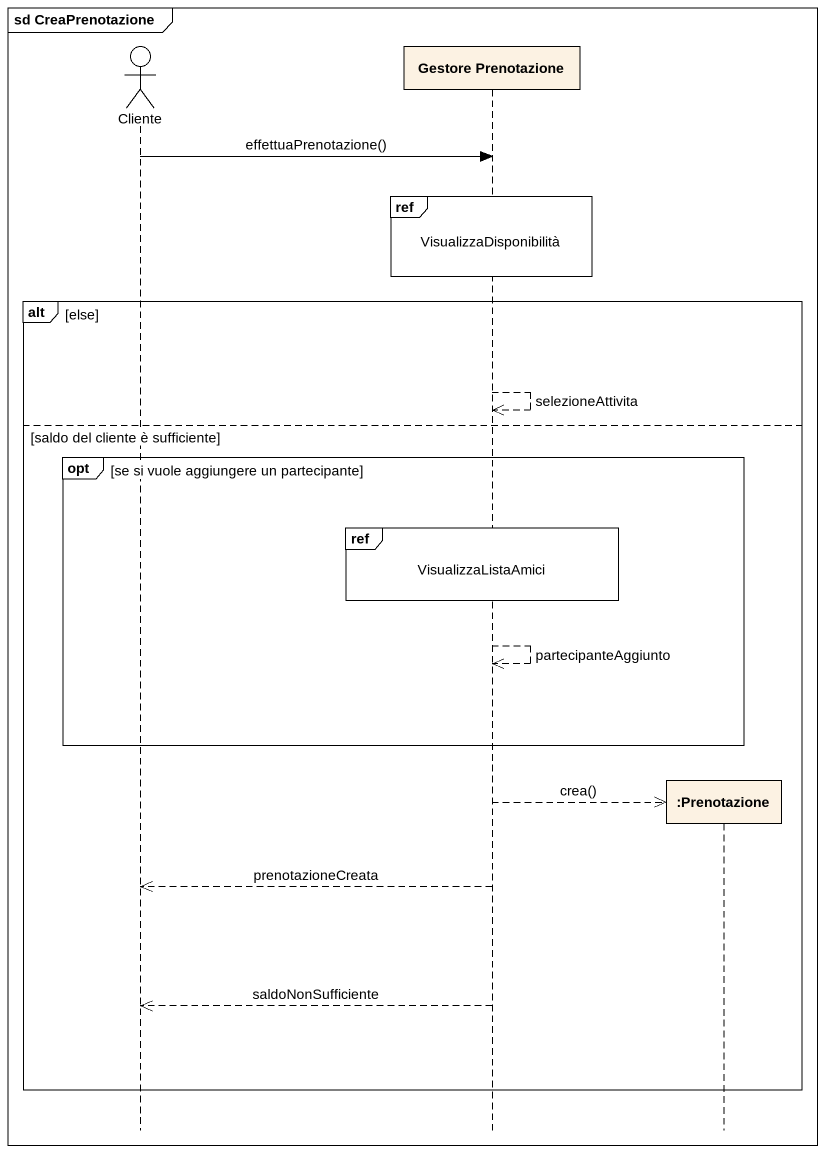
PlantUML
@startuml
mainframe sd CreaPrenotazione
hide footbox
actor Cliente
participant "Gestore Prenotazione" as Gestore_Prenotazione
participant ":Prenotazione" as Prenotazione

Cliente -> Gestore_Prenotazione : effettuaPrenotazione()
ref over Gestore_Prenotazione : VisualizzaDisponibilità
alt else
  Gestore_Prenotazione -->> Gestore_Prenotazione : selezioneAttivita
else saldo del cliente è sufficiente
  opt se si vuole aggiungere un partecipante
    ref over Gestore_Prenotazione : VisualizzaListaAmici
    Gestore_Prenotazione -->> Gestore_Prenotazione : partecipanteAggiunto
  end
  Gestore_Prenotazione -->> Prenotazione ** : crea()
  Gestore_Prenotazione -->> Cliente : prenotazioneCreata
  Gestore_Prenotazione -->> Cliente : saldoNonSufficiente
end
@enduml
